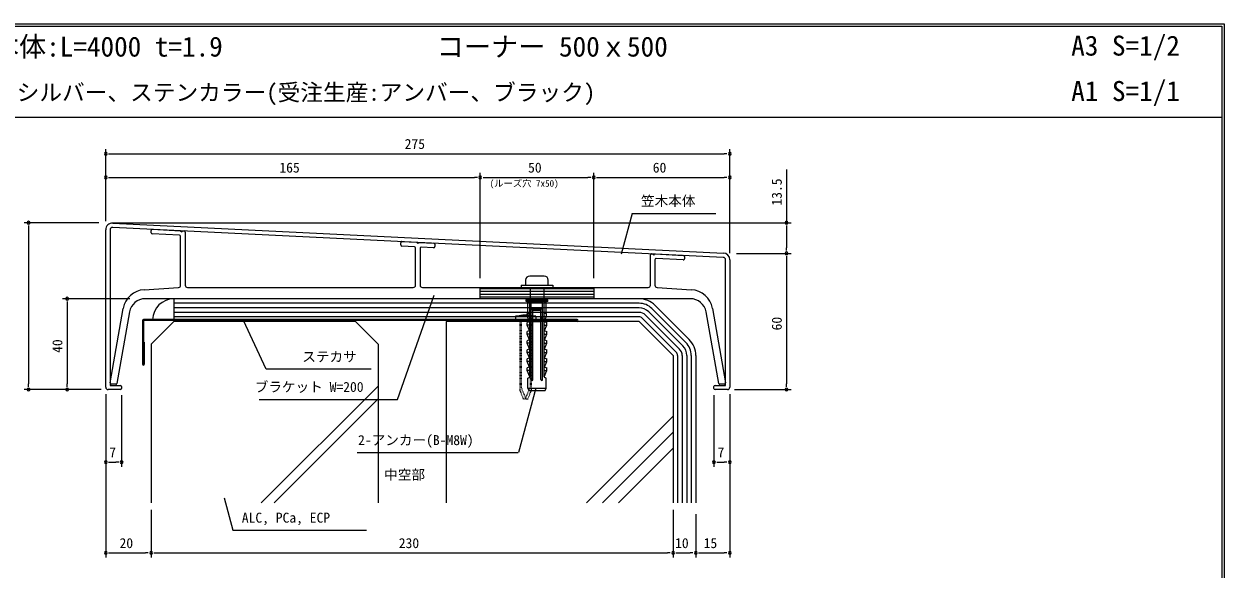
# Model space of a CAD drawing. Units: millimetres, scale not verified. Extents: x -400 to 3744, y -276 to 280.
# Drawn here: x -129 to 400, y 35 to 275 of the extents above; entities that cross this region are included whole.
import ezdxf
from ezdxf.enums import TextEntityAlignment as Align

# ---------------------------------------------------------------- set-up
doc = ezdxf.new("R2010")
doc.units = ezdxf.units.MM
doc.header["$LTSCALE"] = 2
doc.linetypes.add('USER2', pattern=[0.25, 0.125, -0.125])
for name, color, linetype, lineweight in [('0-0_0', 7, 'Continuous', 9), ('0-1_1-1図枠', 3, 'Continuous', 18), ('0-3_2-1寸法', 7, 'Continuous', 9), ('0-6_4-2付属品', 7, 'Continuous', 9), ('0-7_4-1本体', 7, 'Continuous', 18), ('0-9_笠木', 3, 'Continuous', 18), ('0-A_アンカー', 4, 'Continuous', 18), ('0-B_寸法', 4, 'Continuous', 18), ('0-C_1手摺寸法', 3, 'Continuous', 18), ('0-D_101', 7, 'USER2', 18), ('0-E_金物', 2, 'Continuous', 18), ('0-F_躯体', 4, 'Continuous', 18), ('1-0_防水', 5, 'Continuous', 18)]:
    doc.layers.add(name, color=color, linetype=linetype, lineweight=lineweight)
doc.layers.add('0-5_1-4文字', color=7, linetype='Continuous')
doc.styles.add('ＭＳ ゴシック', font='')
doc.styles.get('ＭＳ ゴシック').set_extended_font_data('MS Gothic')

msp = doc.modelspace()

# ---------------------------------------------------------------- linework, layer by layer
at = {"layer": '0-0_0'}
for p, q in [((-91.519, 217.828), (-90.269, 217.828)), ((180.98, 217.828), (179.73, 217.828)), ((-91.517, 207.404), (-90.267, 207.404)), ((70.981, 207.404), (69.731, 207.404)), ((73.481, 207.404), (74.731, 207.404)), ((120.981, 207.404), (119.731, 207.404)), ((123.481, 207.404), (124.731, 207.404)), ((180.981, 207.404), (179.731, 207.404)), ((-126.769, 186.183), (-126.769, 184.933)), ((207.231, 186.183), (207.231, 184.933)), ((207.231, 175.183), (207.231, 176.433)), ((207.231, 172.683), (207.231, 171.433)), ((-109.769, 152.682), (-109.769, 151.432)), ((-126.769, 115.183), (-126.769, 116.433)), ((-109.769, 115.183), (-109.769, 116.433)), ((207.231, 115.183), (207.231, 116.433)), ((-91.519, 81.933), (-90.269, 81.933)), ((-87.019, 81.933), (-88.269, 81.933)), ((176.481, 81.933), (177.731, 81.933)), ((180.981, 81.933), (179.731, 81.933)), ((-91.519, 41.933), (-90.269, 41.933)), ((-74.019, 41.933), (-75.269, 41.933)), ((-71.519, 41.933), (-70.269, 41.933)), ((155.981, 41.933), (154.731, 41.933)), ((158.481, 41.933), (159.731, 41.933)), ((165.981, 41.933), (164.731, 41.933)), ((168.481, 41.933), (169.731, 41.933)), ((180.981, 41.933), (179.731, 41.933))]:
    msp.add_line(p, q, dxfattribs=at)
for centre, start, end in [((-92.769, 217.828), 0, 180), ((-92.769, 217.828), 180, 0), ((182.23, 217.828), 0, 180), ((182.23, 217.828), 180, 0), ((-92.767, 207.404), 0, 180), ((-92.767, 207.404), 180, 0), ((72.231, 207.404), 0, 180), ((72.231, 207.404), 0, 180), ((72.231, 207.404), 180, 0), ((72.231, 207.404), 180, 0), ((122.231, 207.404), 0, 180), ((122.231, 207.404), 0, 180), ((122.231, 207.404), 180, 0), ((122.231, 207.404), 180, 0), ((182.231, 207.404), 0, 180), ((182.231, 207.404), 180, 0), ((-126.769, 187.433), 90, 270), ((-126.769, 187.433), 270, 90), ((207.231, 187.433), 90, 270), ((207.231, 187.433), 270, 90), ((207.231, 173.933), 90, 270), ((207.231, 173.933), 90, 270), ((207.231, 173.933), 270, 90), ((207.231, 173.933), 270, 90), ((-109.769, 153.932), 90, 270), ((-109.769, 153.932), 270, 90), ((-126.769, 113.933), 90, 270), ((-126.769, 113.933), 270, 90), ((-109.769, 113.933), 90, 270), ((-109.769, 113.933), 270, 90), ((207.231, 113.933), 90, 270), ((207.231, 113.933), 270, 90), ((-92.769, 81.933), 0, 180), ((-92.769, 81.933), 180, 0), ((-85.769, 81.933), 0, 180), ((-85.769, 81.933), 180, 0), ((175.231, 81.933), 0, 180), ((175.231, 81.933), 180, 0), ((182.231, 81.933), 0, 180), ((182.231, 81.933), 180, 0), ((-92.769, 41.933), 0, 180), ((-72.769, 41.933), 0, 180), ((-72.769, 41.933), 0, 180), ((157.231, 41.933), 0, 180), ((157.231, 41.933), 0, 180), ((167.231, 41.933), 0, 180), ((167.231, 41.933), 0, 180), ((182.231, 41.933), 0, 180), ((-92.769, 41.933), 180, 0), ((-72.769, 41.933), 180, 0), ((-72.769, 41.933), 180, 0), ((157.231, 41.933), 180, 0), ((157.231, 41.933), 180, 0), ((167.231, 41.933), 180, 0), ((167.231, 41.933), 180, 0), ((182.231, 41.933), 180, 0)]:
    msp.add_arc(centre, 0.625, start, end, dxfattribs=at)
at = {"layer": '0-1_1-1図枠'}
for p, q in [((-400.018, 274.995), (399.982, 274.995)), ((399.982, 274.995), (399.982, -275.005)), ((-399.018, 273.995), (398.982, 273.995)), ((398.982, 273.995), (398.982, -274.005)), ((-399.018, 233.995), (398.982, 233.995))]:
    msp.add_line(p, q, dxfattribs=at)
at = {"layer": '0-3_2-1寸法'}
for p, q in [((-92.769, 190.433), (-92.769, 219.828)), ((-90.269, 217.828), (179.73, 217.828)), ((182.23, 176.933), (182.23, 219.828)), ((-92.767, 188.104), (-92.767, 209.404)), ((-90.267, 207.404), (69.731, 207.404)), ((72.231, 162.933), (72.231, 209.404)), ((72.231, 162.933), (72.231, 209.404)), ((74.731, 207.404), (119.731, 207.404)), ((122.231, 162.933), (122.231, 209.404)), ((207.231, 210.897), (207.231, 187.433)), ((139.211, 191.511), (134.4, 173.557)), ((139.211, 191.511), (175.992, 191.511)), ((-95.769, 187.433), (-128.769, 187.433)), ((-89.769, 187.433), (209.231, 187.433)), ((-126.769, 184.933), (-126.769, 116.433)), ((207.231, 184.933), (207.231, 176.433)), ((185.231, 173.933), (209.231, 173.933)), ((185.231, 173.933), (209.231, 173.933)), ((207.231, 171.433), (207.231, 116.433)), ((-82.117, 153.932), (-111.769, 153.932)), ((-109.769, 151.432), (-109.769, 116.433)), ((-94.769, 113.933), (-128.769, 113.933)), ((-94.769, 113.933), (-111.769, 113.933)), ((-92.769, 111.933), (-92.769, 39.933)), ((-92.769, 111.933), (-92.769, 79.933)), ((-85.769, 111.433), (-85.769, 79.933)), ((96.676, 114.568), (89.052, 86.114)), ((175.231, 111.433), (175.231, 79.933)), ((182.231, 111.933), (182.231, 39.933)), ((182.231, 111.933), (182.231, 79.933)), ((184.231, 113.933), (209.231, 113.933)), ((17.982, 86.114), (89.01, 86.114)), ((-90.269, 81.933), (-88.269, 81.933)), ((177.731, 81.933), (179.731, 81.933)), ((-40.571, 66.162), (-36.759, 51.936)), ((-72.769, 60.933), (-72.769, 39.933)), ((-72.769, 60.933), (-72.769, 39.933)), ((157.231, 60.933), (157.231, 39.933)), ((157.231, 58.933), (157.231, 39.933)), ((167.231, 58.933), (167.231, 39.933)), ((167.231, 58.933), (167.231, 39.933)), ((-36.717, 51.936), (22.2, 51.936)), ((-90.269, 41.933), (-75.269, 41.933)), ((-70.269, 41.933), (154.731, 41.933)), ((159.731, 41.933), (164.731, 41.933)), ((169.731, 41.933), (179.731, 41.933))]:
    msp.add_line(p, q, dxfattribs=at)
for points in [[(-25.17, 109.565), (35.747, 109.565), (51.971, 155.493)], [(24.141, 122.882), (-22.151, 122.882), (-32.068, 144.333)]]:
    msp.add_lwpolyline(points, dxfattribs=at)
at = {"layer": '0-6_4-2付属品'}
for p, q in [((-72.769, 183.023), (-72.769, 184.023)), ((-60.245, 181.931), (-72.294, 182.524)), ((-59.769, 159.872), (-59.769, 181.432)), ((-57.766, 183.336), (-57.769, 159.933)), ((37.231, 177.622), (37.231, 178.623)), ((43.255, 176.85), (37.706, 177.123)), ((43.731, 159.933), (43.731, 176.351)), ((45.731, 176.204), (45.731, 159.933)), ((51.706, 176.435), (46.255, 176.703)), ((52.231, 177.936), (52.231, 176.935)), ((147.231, 159.933), (147.231, 173.223)), ((149.231, 171.123), (149.231, 159.872)), ((161.706, 171.035), (149.755, 171.622)), ((162.231, 172.536), (162.231, 171.535)), ((-75.845, 157.925), (-60.707, 158.874)), ((-56.769, 158.933), (42.731, 158.933)), ((46.731, 158.933), (146.231, 158.933)), ((150.168, 158.874), (165.316, 157.925)), ((164.869, 153.933), (-75.398, 153.933)), ((-90.862, 116.819), (-85.067, 149.681)), ((-82.291, 148.148), (-87.846, 116.646)), ((177.317, 116.646), (171.763, 148.148)), ((174.539, 149.681), (180.333, 116.819)), ((-88.338, 116.233), (-90.369, 116.233)), ((179.841, 116.232), (177.81, 116.233))]:
    msp.add_line(p, q, dxfattribs=at)
for points in [[(-72.245, 184.523), (-59.796, 183.912), (-59.269, 183.385), (-58.792, 183.863), (-58.242, 183.835)], [(37.755, 179.123), (44.204, 178.806), (44.731, 178.28), (45.208, 178.757), (51.755, 178.435)], [(147.755, 173.723), (148.204, 173.701), (148.731, 173.174), (149.208, 173.651), (161.755, 173.035)]]:
    msp.add_lwpolyline(points, dxfattribs=at)
for centre, radius, start, end in [((-72.269, 184.023), 0.5, 87.19024, 180), ((-72.269, 183.023), 0.5, 180, 267.18525), ((-72.269, 184.023), 0.5, 87.19024, 87.47654), ((-60.269, 181.432), 0.5, 0, 87.18525), ((-58.266, 183.336), 0.5, 359.99254, 87.19024), ((37.731, 178.623), 0.5, 87.18955, 180), ((37.731, 177.622), 0.5, 180, 267.18955), ((43.231, 176.351), 0.5, 0, 87.18955), ((46.231, 176.204), 0.5, 87.18955, 180), ((51.731, 176.935), 0.5, 267.18955, 0), ((51.731, 177.936), 0.5, 0, 87.18955), ((147.731, 173.223), 0.5, 87.18955, 180), ((149.731, 171.123), 0.5, 87.18955, 180), ((161.731, 171.535), 0.5, 267.18955, 0), ((161.731, 172.536), 0.5, 0, 87.18955), ((-60.769, 159.872), 1, 273.58925, 0), ((-56.769, 159.933), 1, 180, 270), ((42.731, 159.933), 1, 270, 0), ((46.731, 159.933), 1, 180, 270), ((146.231, 159.933), 1, 270, 0), ((150.231, 159.872), 1, 180, 266.41224), ((-75.219, 147.945), 10, 93.58648, 170), ((-75.398, 146.933), 7, 90, 170), ((164.869, 146.933), 7, 10, 90), ((164.691, 147.944), 10, 10, 86.41499), ((-90.369, 116.733), 0.5, 170, 270), ((-88.338, 116.733), 0.5, 270, 350), ((177.81, 116.733), 0.5, 190, 269.97805), ((179.841, 116.732), 0.5, 269.97805, 10)]:
    msp.add_arc(centre, radius, start, end, dxfattribs=at)
at = {"layer": '0-7_4-1本体'}
for p, q in [((179.285, 172.175), (-89.715, 185.38)), ((-89.622, 187.278), (179.378, 174.073)), ((-92.769, 114.933), (-92.769, 184.282)), ((182.231, 171.076), (182.231, 114.933)), ((-86.269, 113.933), (-91.769, 113.933)), ((-85.769, 115.233), (-85.769, 114.433)), ((175.231, 114.433), (175.231, 115.233)), ((181.231, 113.933), (175.731, 113.933))]:
    msp.add_line(p, q, dxfattribs=at)
for points in [[(-90.869, 184.282), (-90.869, 115.733), (-86.269, 115.733)], [(175.731, 115.733), (180.331, 115.733), (180.331, 171.076)]]:
    msp.add_lwpolyline(points, dxfattribs=at)
for centre, radius, start, end in [((-89.769, 184.282), 3, 87.18955, 180), ((-89.769, 184.282), 1.1, 87.18955, 180), ((179.231, 171.076), 1.1, 360, 87.18955), ((179.231, 171.076), 3, 0, 87.18955), ((-91.769, 114.933), 1, 180, 270), ((-86.269, 115.233), 0.5, 0, 90), ((-86.269, 114.433), 0.5, 270, 0), ((175.731, 115.233), 0.5, 90, 180), ((175.731, 114.433), 0.5, 180, 270), ((181.231, 114.933), 1, 270, 0)]:
    msp.add_arc(centre, radius, start, end, dxfattribs=at)
at = {"layer": '0-9_笠木'}
msp.add_lwpolyline([(72.231, 158.933), (122.231, 158.933), (122.231, 153.933), (72.231, 153.933)], close=True, dxfattribs=at)
at = {"layer": '0-A_アンカー'}
for p, q in [((100.431, 163.933), (94.031, 163.933)), ((90.231, 159.933), (104.231, 159.933)), ((92.231, 162.133), (92.231, 159.933)), ((94.231, 158.933), (94.231, 153.433)), ((100.231, 158.933), (100.231, 153.433)), ((102.231, 159.933), (102.231, 162.133)), ((104.231, 159.933), (104.231, 158.933)), ((92.381, 153.433), (102.095, 153.433)), ((92.381, 153.433), (92.381, 152.933)), ((102.095, 152.933), (102.095, 153.433)), ((92.381, 152.933), (102.095, 152.933)), ((92.381, 152.933), (93.238, 152.575)), ((93.238, 152.575), (94.088, 152.575)), ((93.238, 147.433), (93.238, 152.575)), ((93.838, 152.933), (94.088, 152.575)), ((93.838, 152.933), (94.738, 152.575)), ((94.088, 119.667), (94.088, 152.575)), ((94.738, 152.575), (99.738, 152.575)), ((94.738, 118.308), (94.738, 152.575)), ((95.31, 149.433), (99.167, 149.433)), ((95.488, 118.308), (95.488, 149.433)), ((95.488, 148.861), (98.988, 148.861)), ((98.988, 118.308), (98.988, 149.433)), ((100.638, 152.933), (99.738, 152.575)), ((99.738, 118.308), (99.738, 152.575)), ((100.638, 152.933), (100.388, 152.575)), ((100.388, 119.667), (100.388, 152.575)), ((100.388, 152.575), (101.238, 152.575)), ((102.095, 152.933), (101.238, 152.575)), ((101.238, 147.433), (101.238, 152.575)), ((93.772, 143.763), (92.938, 143.433)), ((92.938, 142.29), (92.938, 143.433)), ((93.788, 146.093), (92.988, 146.093)), ((94.033, 143.999), (92.988, 146.093)), ((94.738, 145.433), (95.488, 145.433)), ((94.738, 144.933), (95.488, 144.933)), ((95.488, 143.861), (98.988, 143.861)), ((99.738, 145.433), (98.988, 145.433)), ((99.738, 144.933), (98.988, 144.933)), ((100.444, 143.999), (101.488, 146.093)), ((100.688, 146.093), (101.488, 146.093)), ((100.704, 143.763), (101.538, 143.433)), ((101.538, 142.29), (101.538, 143.433)), ((93.788, 142.29), (92.938, 142.29)), ((93.934, 139.867), (92.938, 142.29)), ((93.772, 139.763), (92.938, 139.433)), ((92.938, 138.29), (92.938, 139.433)), ((93.788, 138.29), (92.938, 138.29)), ((93.892, 135.831), (92.938, 138.29)), ((100.542, 139.867), (101.538, 142.29)), ((100.585, 135.831), (101.538, 138.29)), ((100.688, 142.29), (101.538, 142.29)), ((100.688, 138.29), (101.538, 138.29)), ((100.704, 139.763), (101.538, 139.433)), ((101.538, 138.29), (101.538, 139.433)), ((93.772, 135.763), (92.938, 135.433)), ((92.938, 134.29), (92.938, 135.433)), ((93.788, 134.29), (92.938, 134.29)), ((93.892, 131.831), (92.938, 134.29)), ((100.585, 131.831), (101.538, 134.29)), ((100.688, 134.29), (101.538, 134.29)), ((100.704, 135.763), (101.538, 135.433)), ((101.538, 134.29), (101.538, 135.433)), ((93.772, 131.763), (92.938, 131.433)), ((92.938, 130.29), (92.938, 131.433)), ((93.788, 130.29), (92.938, 130.29)), ((93.892, 127.831), (92.938, 130.29)), ((93.772, 127.763), (92.938, 127.433)), ((92.938, 126.29), (92.938, 127.433)), ((100.585, 127.831), (101.538, 130.29)), ((100.688, 130.29), (101.538, 130.29)), ((100.704, 131.763), (101.538, 131.433)), ((100.704, 127.763), (101.538, 127.433)), ((101.538, 130.29), (101.538, 131.433)), ((101.538, 126.29), (101.538, 127.433)), ((93.788, 126.29), (92.938, 126.29)), ((93.892, 123.831), (92.938, 126.29)), ((93.772, 123.763), (92.938, 123.433)), ((92.938, 122.29), (92.938, 123.433)), ((93.788, 122.29), (92.938, 122.29)), ((94.039, 119.451), (92.938, 122.29)), ((100.437, 119.451), (101.538, 122.29)), ((100.585, 123.831), (101.538, 126.29)), ((100.688, 126.29), (101.538, 126.29)), ((100.688, 122.29), (101.538, 122.29)), ((100.704, 123.763), (101.538, 123.433)), ((101.538, 122.29), (101.538, 123.433)), ((93.238, 118.933), (93.812, 119.219)), ((93.238, 114.575), (93.238, 118.933)), ((101.238, 118.933), (100.665, 119.219)), ((101.238, 114.575), (101.238, 118.933)), ((93.238, 114.575), (101.238, 114.575)), ((93.238, 114.575), (93.631, 113.433)), ((93.631, 113.433), (100.846, 113.433)), ((100.846, 113.433), (101.238, 114.575))]:
    msp.add_line(p, q, dxfattribs=at)
for points in [[(90.231, 159.933), (90.231, 158.933), (104.231, 158.933)], [(92.988, 146.093), (92.988, 147.433), (94.088, 147.433)], [(101.488, 146.093), (101.488, 147.433), (100.388, 147.433)]]:
    msp.add_lwpolyline(points, dxfattribs=at)
for centre, radius, start, end in [((94.031, 162.133), 1.8, 90, 180), ((100.431, 162.133), 1.8, 0, 90), ((95.31, 148.861), 0.571, 90, 180), ((99.167, 148.861), 0.571, 0, 90), ((93.588, 144.228), 0.5, 291.60553, 0), ((93.788, 146.393), 0.3, 270, 0), ((100.688, 146.393), 0.3, 180, 270), ((100.888, 144.228), 0.5, 180, 248.39447), ((93.588, 140.228), 0.5, 291.60553, 0), ((93.788, 142.59), 0.3, 270, 0), ((93.788, 138.59), 0.3, 270, 0), ((100.688, 142.59), 0.3, 180, 270), ((100.888, 140.228), 0.5, 180, 248.39447), ((100.688, 138.59), 0.3, 180, 270), ((93.588, 136.228), 0.5, 291.60553, 0), ((93.588, 132.228), 0.5, 291.60553, 0), ((93.788, 134.59), 0.3, 270, 0), ((100.888, 136.228), 0.5, 180, 248.39447), ((100.688, 134.59), 0.3, 180, 270), ((100.888, 132.228), 0.5, 180, 248.39447), ((93.588, 128.228), 0.5, 291.60553, 0), ((93.788, 130.59), 0.3, 270, 0), ((100.688, 130.59), 0.3, 180, 270), ((100.888, 128.228), 0.5, 180, 248.39447), ((93.588, 124.228), 0.5, 291.60553, 0), ((93.788, 126.59), 0.3, 270, 0), ((93.788, 122.59), 0.3, 270, 0), ((100.688, 126.59), 0.3, 180, 270), ((100.888, 124.228), 0.5, 180, 248.39447), ((100.688, 122.59), 0.3, 180, 270), ((93.588, 119.667), 0.5, 296.56505, 0), ((95.113, 118.308), 0.375, 180, 0), ((99.363, 118.308), 0.375, 180, 0), ((100.888, 119.667), 0.5, 180, 243.43495)]:
    msp.add_arc(centre, radius, start, end, dxfattribs=at)
at = {"layer": '0-B_寸法'}
for p, q in [((122.231, 158.307), (72.231, 158.307)), ((122.231, 157.057), (72.231, 157.057)), ((122.231, 155.807), (72.231, 155.807)), ((122.231, 154.557), (72.231, 154.557)), ((-72.769, 133.933), (-62.769, 143.933))]:
    msp.add_line(p, q, dxfattribs=at)
msp.add_lwpolyline([(27.231, 133.933), (17.231, 143.933), (-62.769, 143.933)], dxfattribs=at)
at = {"layer": '0-C_1手摺寸法'}
for p, q in [((122.231, 162.933), (122.231, 209.404)), ((124.731, 207.404), (179.731, 207.404)), ((182.231, 174.017), (182.231, 209.404))]:
    msp.add_line(p, q, dxfattribs=at)
at = {"layer": '0-D_101', "linetype": 'Continuous'}
for p, q in [((87.731, 146.233), (87.731, 144.733)), ((96.731, 146.233), (87.731, 146.233)), ((96.731, 144.733), (87.731, 144.733)), ((96.731, 146.233), (96.731, 144.733))]:
    msp.add_line(p, q, dxfattribs=at)
at = {"layer": '0-D_101'}
for p, q in [((89.731, 144.733), (89.731, 113.483)), ((90.231, 144.733), (90.231, 114.925)), ((94.231, 144.733), (94.231, 114.925)), ((94.731, 144.733), (94.731, 113.483)), ((89.731, 113.483), (91.231, 109.733)), ((93.231, 109.733), (94.731, 113.483)), ((93.231, 109.733), (91.231, 109.733))]:
    msp.add_line(p, q, dxfattribs=at)
msp.add_lwpolyline([(90.231, 114.925), (92.231, 109.925), (94.231, 114.925)], dxfattribs=at)
at = {"layer": '0-D_101', "linetype": 'Continuous'}
msp.add_ellipse((92.231, 146.233), major_axis=(-3, 0), ratio=0.143529, start_param=3.1415927, end_param=6.2831853, dxfattribs=at)
at = {"layer": '0-E_金物'}
for p, q in [((-76.569, 144.333), (-76.569, 125.133)), ((115.031, 144.733), (-76.169, 144.733)), ((115.031, 144.333), (-76.169, 144.333)), ((-76.169, 144.333), (-76.169, 125.133)), ((105.431, 144.333), (105.431, 143.933)), ((115.031, 143.933), (105.431, 143.933)), ((-76.169, 134.733), (-75.769, 134.733)), ((-75.769, 134.733), (-75.769, 125.133))]:
    msp.add_line(p, q, dxfattribs=at)
for centre, start, end in [((-76.169, 144.333), 90, 180), ((115.031, 144.333), 270, 90), ((-76.169, 125.133), 180, 0)]:
    msp.add_arc(centre, 0.4, start, end, dxfattribs=at)
at = {"layer": '0-F_躯体'}
for p, q in [((142.231, 143.933), (57.231, 143.933)), ((57.231, 143.933), (57.231, 63.933)), ((142.231, 143.933), (157.231, 128.933)), ((-72.769, 133.933), (-72.769, 63.933)), ((27.231, 133.933), (27.231, 63.933)), ((157.231, 128.933), (157.231, 63.933)), ((-24.272, 63.933), (27.231, 115.435)), ((-18.602, 63.933), (27.231, 109.765)), ((119.007, 63.933), (157.231, 102.156)), ((126.079, 63.933), (157.231, 95.085)), ((133.15, 63.933), (157.231, 88.014))]:
    msp.add_line(p, q, dxfattribs=at)
at = {"layer": '1-0_防水'}
for p, q in [((-62.769, 153.933), (-62.769, 144.733)), ((142.231, 153.933), (-62.769, 153.933)), ((142.231, 151.933), (-62.769, 151.933)), ((142.231, 149.933), (-62.769, 149.933)), ((146.473, 148.175), (161.473, 133.175)), ((147.888, 149.589), (162.888, 134.589)), ((149.302, 151.004), (164.302, 136.004)), ((142.231, 147.933), (-62.769, 147.933)), ((142.231, 145.933), (-62.769, 145.933)), ((143.645, 145.347), (158.645, 130.347)), ((145.059, 146.761), (160.059, 131.761)), ((159.231, 128.933), (159.231, 63.933)), ((161.231, 128.933), (161.231, 63.933)), ((163.231, 128.933), (163.231, 63.933)), ((165.231, 128.933), (165.231, 63.933)), ((167.231, 128.933), (167.231, 63.933))]:
    msp.add_line(p, q, dxfattribs=at)
for centre, radius, start, end in [((-62.671, 144.409), 9.524, 90.58804, 178.05397), ((142.231, 143.933), 10, 45, 90), ((142.231, 143.933), 8, 45, 90), ((142.231, 143.933), 6, 45, 90), ((142.231, 143.933), 4, 45, 90), ((142.231, 143.933), 2, 45, 90), ((157.231, 128.933), 6, 0, 45), ((157.231, 128.933), 8, 0, 45), ((157.231, 128.933), 10, 0, 45), ((157.231, 128.933), 2, 0, 45), ((157.231, 128.933), 4, 0, 45)]:
    msp.add_arc(centre, radius, start, end, dxfattribs=at)

# ---------------------------------------------------------------- texts
at = {"layer": '0-3_2-1寸法', "style": 'ＭＳ ゴシック'}
for s, height, p in [('275', 4.399, (38.929, 218.628)), ('165', 4.399, (-16.268, 208.204)), ('50', 4.399, (93.317, 208.204)), ('(ルーズ穴 7x50)', 2.933, (76.398, 202.404)), ('笠木本体', 4.399, (143.076, 193.511)), ('ステカサ', 4.399, (-6.169, 124.882)), ('ブラケット W=200', 4.399, (-27.119, 111.565)), ('2-アンカー(B-M8W)', 4.399, (18.404, 88.114)), ('7', 4.399, (-91.203, 82.733)), ('7', 4.399, (176.797, 82.733)), ('中空部', 4.399, (29.915, 72.888)), ('ALC, PCa, ECP', 4.399, (-32.818, 53.936)), ('20', 4.399, (-86.698, 42.733)), ('230', 4.399, (36.353, 42.733)), ('10', 4.399, (158.104, 42.733)), ('15', 4.399, (170.68, 42.733))]:
    msp.add_text(s, height=height, dxfattribs=at).set_placement(p, align=Align.BOTTOM_LEFT)
for s, p in [('13.5', (206.431, 194.96)), ('60', (206.431, 139.973)), ('40', (-110.569, 130.064))]:
    msp.add_text(s, height=4.399, rotation=90, dxfattribs=at).set_placement(p, align=Align.BOTTOM_LEFT)
at = {"layer": '0-5_1-4文字', "style": 'ＭＳ ゴシック'}
for s, height, p in [('笠木本体:L=4000 t=1.9', 8.798, (-167.018, 257.995)), ('コーナー 500ｘ500', 8.798, (52.982, 257.995)), ('A3 S=1/2', 8.798, (332.655, 258.422)), ('カラー:シルバー、ステンカラー(受注生産:アンバー、ブラック)', 7.331, (-167.018, 238.995)), ('A1 S=1/1', 8.798, (332.655, 238.422))]:
    msp.add_text(s, height=height, dxfattribs=at).set_placement(p, align=Align.BOTTOM_LEFT)
at = {"layer": '0-C_1手摺寸法', "color": 7, "style": 'ＭＳ ゴシック'}
msp.add_text('60', height=4.399, dxfattribs=at).set_placement((148.271, 208.204), align=Align.BOTTOM_LEFT)

doc.saveas('drawing.dxf')
